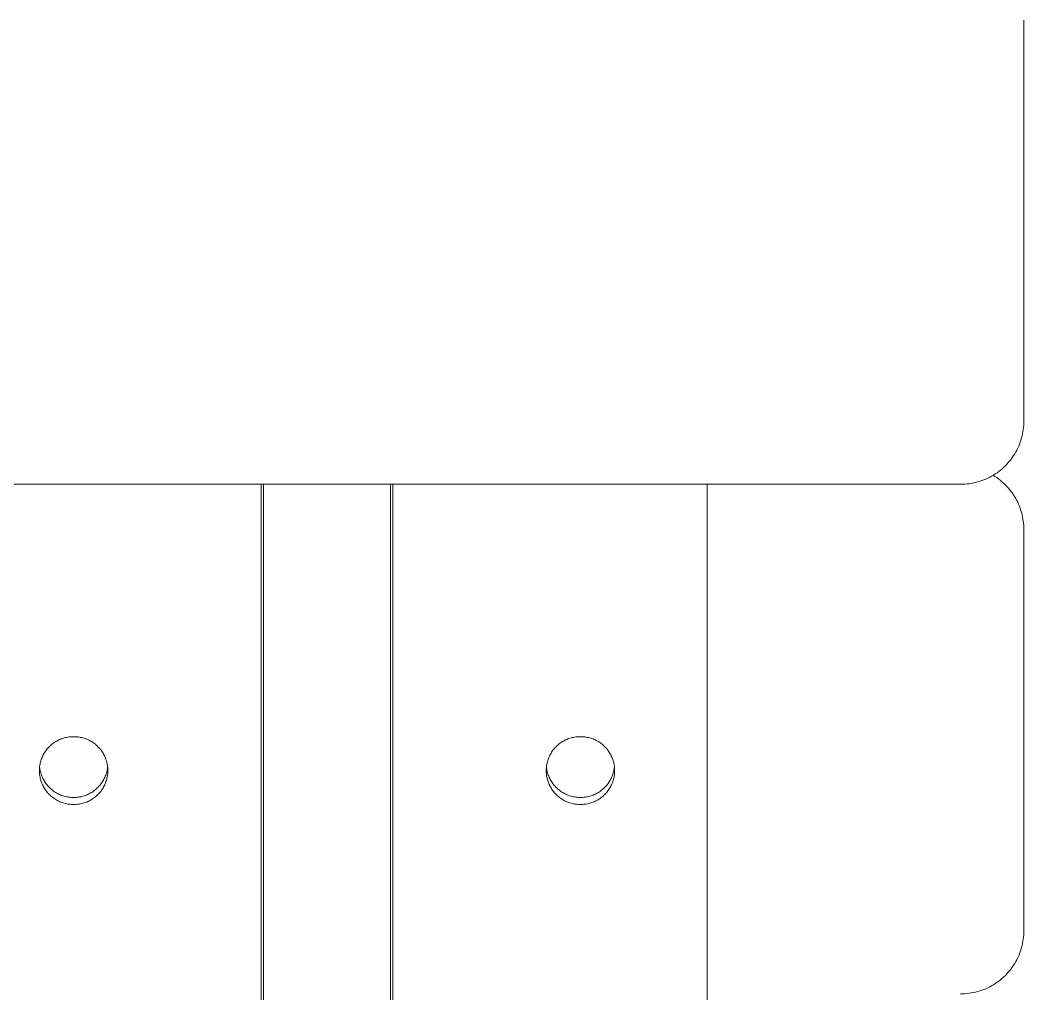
# Model space of a CAD drawing. Header units: millimetres. Extents: x -80 to 4518, y -398 to 2524.
# Drawn here: x 1617.5 to 1696.7, y 2218.8 to 2295.6 of the extents above; entities that cross this region are included whole.
import ezdxf

# ---------------------------------------------------------------- set-up
doc = ezdxf.new("R2010")
doc.units = ezdxf.units.MM
doc.layers.add('ZANO_R', color=7, linetype='Continuous', lineweight=0)

msp = doc.modelspace()

# ---------------------------------------------------------------- linework, layer by layer
at = {"layer": 'ZANO_R'}
for p, q in [((1696.676, 2291.732), (1696.676, 2295.617)), ((1696.676, 2264.003), (1696.676, 2291.732)), ((1696.65, 2263.492), (1696.629, 2263.322)), ((1696.664, 2263.662), (1696.65, 2263.492)), ((1696.673, 2263.832), (1696.664, 2263.662)), ((1696.676, 2264.003), (1696.673, 2263.832)), ((1696.49, 2262.654), (1696.442, 2262.49)), ((1696.534, 2262.819), (1696.49, 2262.654)), ((1696.571, 2262.986), (1696.534, 2262.819)), ((1696.603, 2263.153), (1696.571, 2262.986)), ((1696.629, 2263.322), (1696.603, 2263.153)), ((1696.191, 2261.856), (1696.115, 2261.703)), ((1696.262, 2262.011), (1696.191, 2261.856)), ((1696.327, 2262.169), (1696.262, 2262.011)), ((1696.387, 2262.329), (1696.327, 2262.169)), ((1696.442, 2262.49), (1696.387, 2262.329)), ((1695.761, 2261.12), (1695.66, 2260.982)), ((1695.857, 2261.261), (1695.761, 2261.12)), ((1695.948, 2261.405), (1695.857, 2261.261)), ((1696.034, 2261.552), (1695.948, 2261.405)), ((1696.115, 2261.703), (1696.034, 2261.552)), ((1695.089, 2260.349), (1694.962, 2260.234)), ((1695.211, 2260.467), (1695.089, 2260.349)), ((1695.33, 2260.59), (1695.211, 2260.467)), ((1695.444, 2260.717), (1695.33, 2260.59)), ((1695.554, 2260.848), (1695.444, 2260.717)), ((1695.66, 2260.982), (1695.554, 2260.848)), ((1693.823, 2259.488), (1693.668, 2259.417)), ((1693.976, 2259.564), (1693.823, 2259.488)), ((1694.126, 2259.645), (1693.976, 2259.564)), ((1694.274, 2259.731), (1694.126, 2259.645)), ((1694.241, 2259.711), (1694.387, 2259.62)), ((1694.418, 2259.822), (1694.274, 2259.731)), ((1694.387, 2259.62), (1694.53, 2259.525)), ((1694.559, 2259.918), (1694.418, 2259.822)), ((1694.53, 2259.525), (1694.67, 2259.424)), ((1694.697, 2260.019), (1694.559, 2259.918)), ((1694.831, 2260.124), (1694.697, 2260.019)), ((1694.962, 2260.234), (1694.831, 2260.124)), ((1691.676, 2259.003), (1397.767, 2259.003)), ((1636.476, 2259.003), (1636.476, 2201.972)), ((1636.676, 1733.855), (1636.676, 2259.003)), ((1646.676, 1733.855), (1646.676, 2259.003)), ((1646.876, 2201.972), (1646.876, 2259.003)), ((1671.676, 2259.003), (1671.676, 1833.456)), ((1691.847, 2259.006), (1691.676, 2259.003)), ((1692.017, 2259.015), (1691.847, 2259.006)), ((1692.187, 2259.029), (1692.017, 2259.015)), ((1692.357, 2259.05), (1692.187, 2259.029)), ((1692.525, 2259.076), (1692.357, 2259.05)), ((1692.693, 2259.108), (1692.525, 2259.076)), ((1692.86, 2259.145), (1692.693, 2259.108)), ((1693.025, 2259.188), (1692.86, 2259.145)), ((1693.188, 2259.237), (1693.025, 2259.188)), ((1693.35, 2259.292), (1693.188, 2259.237)), ((1693.51, 2259.352), (1693.35, 2259.292)), ((1693.668, 2259.417), (1693.51, 2259.352)), ((1694.67, 2259.424), (1694.805, 2259.319)), ((1694.805, 2259.319), (1694.938, 2259.209)), ((1694.938, 2259.209), (1695.066, 2259.094)), ((1695.066, 2259.094), (1695.191, 2258.975)), ((1695.191, 2258.975), (1695.311, 2258.852)), ((1695.311, 2258.852), (1695.427, 2258.725)), ((1695.427, 2258.725), (1695.538, 2258.594)), ((1695.538, 2258.594), (1695.645, 2258.46)), ((1695.645, 2258.46), (1695.747, 2258.321)), ((1695.747, 2258.321), (1695.845, 2258.18)), ((1695.845, 2258.18), (1695.937, 2258.035)), ((1695.937, 2258.035), (1696.025, 2257.886)), ((1696.025, 2257.886), (1696.107, 2257.735)), ((1696.107, 2257.735), (1696.184, 2257.582)), ((1696.184, 2257.582), (1696.256, 2257.425)), ((1696.256, 2257.425), (1696.322, 2257.267)), ((1696.322, 2257.267), (1696.383, 2257.106)), ((1696.383, 2257.106), (1696.438, 2256.943)), ((1696.438, 2256.943), (1696.488, 2256.778)), ((1696.488, 2256.778), (1696.532, 2256.612)), ((1696.532, 2256.612), (1696.57, 2256.444)), ((1696.57, 2256.444), (1696.602, 2256.275)), ((1696.602, 2256.275), (1696.629, 2256.105)), ((1696.629, 2256.105), (1696.649, 2255.934)), ((1696.649, 2255.934), (1696.664, 2255.763)), ((1696.664, 2255.763), (1696.673, 2255.591)), ((1696.673, 2255.591), (1696.676, 2255.419)), ((1696.676, 2251.535), (1696.676, 2255.419)), ((1696.676, 2223.805), (1696.676, 2251.535)), ((1620.591, 2238.877), (1620.506, 2238.839)), ((1620.677, 2238.912), (1620.591, 2238.877)), ((1620.764, 2238.944), (1620.677, 2238.912)), ((1620.852, 2238.974), (1620.764, 2238.944)), ((1620.941, 2239), (1620.852, 2238.974)), ((1621.031, 2239.023), (1620.941, 2239)), ((1621.122, 2239.043), (1621.031, 2239.023)), ((1621.213, 2239.06), (1621.122, 2239.043)), ((1621.305, 2239.073), (1621.213, 2239.06)), ((1621.398, 2239.083), (1621.305, 2239.073)), ((1621.49, 2239.091), (1621.398, 2239.083)), ((1621.583, 2239.095), (1621.49, 2239.091)), ((1621.676, 2239.095), (1621.583, 2239.095)), ((1621.769, 2239.095), (1621.676, 2239.095)), ((1621.862, 2239.091), (1621.769, 2239.095)), ((1621.954, 2239.083), (1621.862, 2239.091)), ((1622.046, 2239.073), (1621.954, 2239.083)), ((1622.138, 2239.06), (1622.046, 2239.073)), ((1622.23, 2239.043), (1622.138, 2239.06)), ((1622.32, 2239.023), (1622.23, 2239.043)), ((1622.41, 2239), (1622.32, 2239.023)), ((1622.5, 2238.974), (1622.41, 2239)), ((1622.588, 2238.944), (1622.5, 2238.974)), ((1622.675, 2238.912), (1622.588, 2238.944)), ((1622.761, 2238.877), (1622.675, 2238.912)), ((1622.845, 2238.839), (1622.761, 2238.877)), ((1660.591, 2238.877), (1660.506, 2238.839)), ((1660.677, 2238.912), (1660.591, 2238.877)), ((1660.764, 2238.944), (1660.677, 2238.912)), ((1660.852, 2238.974), (1660.764, 2238.944)), ((1660.941, 2239), (1660.852, 2238.974)), ((1661.031, 2239.023), (1660.941, 2239)), ((1661.122, 2239.043), (1661.031, 2239.023)), ((1661.213, 2239.06), (1661.122, 2239.043)), ((1661.305, 2239.073), (1661.213, 2239.06)), ((1661.398, 2239.083), (1661.305, 2239.073)), ((1661.49, 2239.091), (1661.398, 2239.083)), ((1661.583, 2239.095), (1661.49, 2239.091)), ((1661.676, 2239.095), (1661.583, 2239.095)), ((1661.769, 2239.095), (1661.676, 2239.095)), ((1661.862, 2239.091), (1661.769, 2239.095)), ((1661.954, 2239.083), (1661.862, 2239.091)), ((1662.046, 2239.073), (1661.954, 2239.083)), ((1662.138, 2239.06), (1662.046, 2239.073)), ((1662.23, 2239.043), (1662.138, 2239.06)), ((1662.32, 2239.023), (1662.23, 2239.043)), ((1662.41, 2239), (1662.32, 2239.023)), ((1662.5, 2238.974), (1662.41, 2239)), ((1662.588, 2238.944), (1662.5, 2238.974)), ((1662.675, 2238.912), (1662.588, 2238.944)), ((1662.761, 2238.877), (1662.675, 2238.912)), ((1662.845, 2238.839), (1662.761, 2238.877)), ((1619.566, 2238.097), (1619.509, 2238.024)), ((1619.626, 2238.169), (1619.566, 2238.097)), ((1619.688, 2238.238), (1619.626, 2238.169)), ((1619.752, 2238.305), (1619.688, 2238.238)), ((1619.818, 2238.37), (1619.752, 2238.305)), ((1619.887, 2238.432), (1619.818, 2238.37)), ((1619.958, 2238.492), (1619.887, 2238.432)), ((1620.031, 2238.55), (1619.958, 2238.492)), ((1620.106, 2238.605), (1620.031, 2238.55)), ((1620.183, 2238.657), (1620.106, 2238.605)), ((1620.261, 2238.707), (1620.183, 2238.657)), ((1620.341, 2238.753), (1620.261, 2238.707)), ((1620.423, 2238.797), (1620.341, 2238.753)), ((1620.506, 2238.839), (1620.423, 2238.797)), ((1622.929, 2238.797), (1622.845, 2238.839)), ((1623.01, 2238.753), (1622.929, 2238.797)), ((1623.091, 2238.707), (1623.01, 2238.753)), ((1623.169, 2238.657), (1623.091, 2238.707)), ((1623.246, 2238.605), (1623.169, 2238.657)), ((1623.321, 2238.55), (1623.246, 2238.605)), ((1623.394, 2238.492), (1623.321, 2238.55)), ((1623.465, 2238.432), (1623.394, 2238.492)), ((1623.533, 2238.37), (1623.465, 2238.432)), ((1623.6, 2238.305), (1623.533, 2238.37)), ((1623.664, 2238.238), (1623.6, 2238.305)), ((1623.726, 2238.169), (1623.664, 2238.238)), ((1623.786, 2238.097), (1623.726, 2238.169)), ((1623.842, 2238.024), (1623.786, 2238.097)), ((1659.566, 2238.097), (1659.509, 2238.024)), ((1659.626, 2238.169), (1659.566, 2238.097)), ((1659.688, 2238.238), (1659.626, 2238.169)), ((1659.752, 2238.305), (1659.688, 2238.238)), ((1659.818, 2238.37), (1659.752, 2238.305)), ((1659.887, 2238.432), (1659.818, 2238.37)), ((1659.958, 2238.492), (1659.887, 2238.432)), ((1660.031, 2238.55), (1659.958, 2238.492)), ((1660.106, 2238.605), (1660.031, 2238.55)), ((1660.183, 2238.657), (1660.106, 2238.605)), ((1660.261, 2238.707), (1660.183, 2238.657)), ((1660.341, 2238.753), (1660.261, 2238.707)), ((1660.423, 2238.797), (1660.341, 2238.753)), ((1660.506, 2238.839), (1660.423, 2238.797)), ((1662.929, 2238.797), (1662.845, 2238.839)), ((1663.01, 2238.753), (1662.929, 2238.797)), ((1663.091, 2238.707), (1663.01, 2238.753)), ((1663.169, 2238.657), (1663.091, 2238.707)), ((1663.246, 2238.605), (1663.169, 2238.657)), ((1663.321, 2238.55), (1663.246, 2238.605)), ((1663.394, 2238.492), (1663.321, 2238.55)), ((1663.465, 2238.432), (1663.394, 2238.492)), ((1663.533, 2238.37), (1663.465, 2238.432)), ((1663.6, 2238.305), (1663.533, 2238.37)), ((1663.664, 2238.238), (1663.6, 2238.305)), ((1663.726, 2238.169), (1663.664, 2238.238)), ((1663.786, 2238.097), (1663.726, 2238.169)), ((1663.842, 2238.024), (1663.786, 2238.097)), ((1619.12, 2237.288), (1619.092, 2237.2)), ((1619.152, 2237.375), (1619.12, 2237.288)), ((1619.186, 2237.461), (1619.152, 2237.375)), ((1619.224, 2237.546), (1619.186, 2237.461)), ((1619.265, 2237.63), (1619.224, 2237.546)), ((1619.308, 2237.712), (1619.265, 2237.63)), ((1619.354, 2237.793), (1619.308, 2237.712)), ((1619.403, 2237.871), (1619.354, 2237.793)), ((1619.455, 2237.949), (1619.403, 2237.871)), ((1619.509, 2238.024), (1619.455, 2237.949)), ((1623.897, 2237.949), (1623.842, 2238.024)), ((1623.949, 2237.871), (1623.897, 2237.949)), ((1623.998, 2237.793), (1623.949, 2237.871)), ((1624.044, 2237.712), (1623.998, 2237.793)), ((1624.087, 2237.63), (1624.044, 2237.712)), ((1624.128, 2237.546), (1624.087, 2237.63)), ((1624.165, 2237.461), (1624.128, 2237.546)), ((1624.2, 2237.375), (1624.165, 2237.461)), ((1624.232, 2237.288), (1624.2, 2237.375)), ((1624.26, 2237.2), (1624.232, 2237.288)), ((1659.12, 2237.288), (1659.092, 2237.2)), ((1659.152, 2237.375), (1659.12, 2237.288)), ((1659.186, 2237.461), (1659.152, 2237.375)), ((1659.224, 2237.546), (1659.186, 2237.461)), ((1659.265, 2237.63), (1659.224, 2237.546)), ((1659.308, 2237.712), (1659.265, 2237.63)), ((1659.354, 2237.793), (1659.308, 2237.712)), ((1659.403, 2237.871), (1659.354, 2237.793)), ((1659.455, 2237.949), (1659.403, 2237.871)), ((1659.509, 2238.024), (1659.455, 2237.949)), ((1663.897, 2237.949), (1663.842, 2238.024)), ((1663.949, 2237.871), (1663.897, 2237.949)), ((1663.998, 2237.793), (1663.949, 2237.871)), ((1664.044, 2237.712), (1663.998, 2237.793)), ((1664.087, 2237.63), (1664.044, 2237.712)), ((1664.128, 2237.546), (1664.087, 2237.63)), ((1664.165, 2237.461), (1664.128, 2237.546)), ((1664.2, 2237.375), (1664.165, 2237.461)), ((1664.232, 2237.288), (1664.2, 2237.375)), ((1664.26, 2237.2), (1664.232, 2237.288)), ((1618.979, 2236.561), (1618.976, 2236.468)), ((1618.986, 2236.653), (1618.979, 2236.561)), ((1618.996, 2236.746), (1618.986, 2236.653)), ((1619.002, 2236.606), (1618.99, 2236.699)), ((1619.008, 2236.838), (1618.996, 2236.746)), ((1619.017, 2236.513), (1619.002, 2236.606)), ((1619.025, 2236.929), (1619.008, 2236.838)), ((1619.036, 2236.421), (1619.017, 2236.513)), ((1619.044, 2237.02), (1619.025, 2236.929)), ((1619.066, 2237.11), (1619.044, 2237.02)), ((1619.092, 2237.2), (1619.066, 2237.11)), ((1624.286, 2237.11), (1624.26, 2237.2)), ((1624.308, 2237.02), (1624.286, 2237.11)), ((1624.327, 2236.929), (1624.308, 2237.02)), ((1624.334, 2236.513), (1624.316, 2236.421)), ((1624.343, 2236.838), (1624.327, 2236.929)), ((1624.349, 2236.606), (1624.334, 2236.513)), ((1624.356, 2236.746), (1624.343, 2236.838)), ((1624.361, 2236.699), (1624.349, 2236.606)), ((1624.366, 2236.653), (1624.356, 2236.746)), ((1624.372, 2236.561), (1624.366, 2236.653)), ((1624.375, 2236.468), (1624.372, 2236.561)), ((1658.979, 2236.561), (1658.976, 2236.468)), ((1658.986, 2236.653), (1658.979, 2236.561)), ((1658.996, 2236.746), (1658.986, 2236.653)), ((1659.002, 2236.606), (1658.99, 2236.699)), ((1659.008, 2236.838), (1658.996, 2236.746)), ((1659.017, 2236.513), (1659.002, 2236.606)), ((1659.025, 2236.929), (1659.008, 2236.838)), ((1659.036, 2236.421), (1659.017, 2236.513)), ((1659.044, 2237.02), (1659.025, 2236.929)), ((1659.066, 2237.11), (1659.044, 2237.02)), ((1659.092, 2237.2), (1659.066, 2237.11)), ((1664.286, 2237.11), (1664.26, 2237.2)), ((1664.308, 2237.02), (1664.286, 2237.11)), ((1664.327, 2236.929), (1664.308, 2237.02)), ((1664.334, 2236.513), (1664.316, 2236.421)), ((1664.343, 2236.838), (1664.327, 2236.929)), ((1664.349, 2236.606), (1664.334, 2236.513)), ((1664.356, 2236.746), (1664.343, 2236.838)), ((1664.361, 2236.699), (1664.349, 2236.606)), ((1664.366, 2236.653), (1664.356, 2236.746)), ((1664.372, 2236.561), (1664.366, 2236.653)), ((1664.375, 2236.468), (1664.372, 2236.561)), ((1618.976, 2236.468), (1618.976, 2236.375)), ((1618.976, 2236.375), (1618.979, 2236.282)), ((1618.979, 2236.282), (1618.986, 2236.189)), ((1618.986, 2236.189), (1618.996, 2236.097)), ((1618.996, 2236.097), (1619.008, 2236.005)), ((1619.008, 2236.005), (1619.025, 2235.914)), ((1619.025, 2235.914), (1619.044, 2235.823)), ((1619.057, 2236.33), (1619.036, 2236.421)), ((1619.044, 2235.823), (1619.066, 2235.733)), ((1619.082, 2236.239), (1619.057, 2236.33)), ((1619.066, 2235.733), (1619.092, 2235.643)), ((1619.11, 2236.15), (1619.082, 2236.239)), ((1619.141, 2236.061), (1619.11, 2236.15)), ((1619.175, 2235.973), (1619.141, 2236.061)), ((1619.212, 2235.887), (1619.175, 2235.973)), ((1619.252, 2235.802), (1619.212, 2235.887)), ((1619.295, 2235.719), (1619.252, 2235.802)), ((1619.341, 2235.637), (1619.295, 2235.719)), ((1624.057, 2235.719), (1624.011, 2235.637)), ((1624.1, 2235.802), (1624.057, 2235.719)), ((1624.14, 2235.887), (1624.1, 2235.802)), ((1624.177, 2235.973), (1624.14, 2235.887)), ((1624.211, 2236.061), (1624.177, 2235.973)), ((1624.242, 2236.15), (1624.211, 2236.061)), ((1624.27, 2236.239), (1624.242, 2236.15)), ((1624.26, 2235.643), (1624.286, 2235.733)), ((1624.294, 2236.33), (1624.27, 2236.239)), ((1624.286, 2235.733), (1624.308, 2235.823)), ((1624.316, 2236.421), (1624.294, 2236.33)), ((1624.308, 2235.823), (1624.327, 2235.914)), ((1624.327, 2235.914), (1624.343, 2236.005)), ((1624.343, 2236.005), (1624.356, 2236.097)), ((1624.356, 2236.097), (1624.366, 2236.189)), ((1624.366, 2236.189), (1624.372, 2236.282)), ((1624.372, 2236.282), (1624.375, 2236.375)), ((1624.375, 2236.375), (1624.375, 2236.468)), ((1658.976, 2236.468), (1658.976, 2236.375)), ((1658.976, 2236.375), (1658.979, 2236.282)), ((1658.979, 2236.282), (1658.986, 2236.189)), ((1658.986, 2236.189), (1658.996, 2236.097)), ((1658.996, 2236.097), (1659.008, 2236.005)), ((1659.008, 2236.005), (1659.025, 2235.914)), ((1659.025, 2235.914), (1659.044, 2235.823)), ((1659.057, 2236.33), (1659.036, 2236.421)), ((1659.044, 2235.823), (1659.066, 2235.733)), ((1659.082, 2236.239), (1659.057, 2236.33)), ((1659.066, 2235.733), (1659.092, 2235.643)), ((1659.11, 2236.15), (1659.082, 2236.239)), ((1659.141, 2236.061), (1659.11, 2236.15)), ((1659.175, 2235.973), (1659.141, 2236.061)), ((1659.212, 2235.887), (1659.175, 2235.973)), ((1659.252, 2235.802), (1659.212, 2235.887)), ((1659.295, 2235.719), (1659.252, 2235.802)), ((1659.341, 2235.637), (1659.295, 2235.719)), ((1664.057, 2235.719), (1664.011, 2235.637)), ((1664.1, 2235.802), (1664.057, 2235.719)), ((1664.14, 2235.887), (1664.1, 2235.802)), ((1664.177, 2235.973), (1664.14, 2235.887)), ((1664.211, 2236.061), (1664.177, 2235.973)), ((1664.242, 2236.15), (1664.211, 2236.061)), ((1664.27, 2236.239), (1664.242, 2236.15)), ((1664.26, 2235.643), (1664.286, 2235.733)), ((1664.294, 2236.33), (1664.27, 2236.239)), ((1664.286, 2235.733), (1664.308, 2235.823)), ((1664.316, 2236.421), (1664.294, 2236.33)), ((1664.308, 2235.823), (1664.327, 2235.914)), ((1664.327, 2235.914), (1664.343, 2236.005)), ((1664.343, 2236.005), (1664.356, 2236.097)), ((1664.356, 2236.097), (1664.366, 2236.189)), ((1664.366, 2236.189), (1664.372, 2236.282)), ((1664.372, 2236.282), (1664.375, 2236.375)), ((1664.375, 2236.375), (1664.375, 2236.468)), ((1619.092, 2235.643), (1619.12, 2235.555)), ((1619.12, 2235.555), (1619.152, 2235.468)), ((1619.152, 2235.468), (1619.186, 2235.381)), ((1619.186, 2235.381), (1619.224, 2235.296)), ((1619.224, 2235.296), (1619.265, 2235.213)), ((1619.265, 2235.213), (1619.308, 2235.131)), ((1619.308, 2235.131), (1619.354, 2235.05)), ((1619.39, 2235.557), (1619.341, 2235.637)), ((1619.354, 2235.05), (1619.403, 2234.971)), ((1619.441, 2235.478), (1619.39, 2235.557)), ((1619.403, 2234.971), (1619.455, 2234.894)), ((1619.495, 2235.402), (1619.441, 2235.478)), ((1619.552, 2235.327), (1619.495, 2235.402)), ((1619.612, 2235.254), (1619.552, 2235.327)), ((1619.674, 2235.184), (1619.612, 2235.254)), ((1619.738, 2235.115), (1619.674, 2235.184)), ((1619.805, 2235.049), (1619.738, 2235.115)), ((1619.873, 2234.986), (1619.805, 2235.049)), ((1619.945, 2234.924), (1619.873, 2234.986)), ((1620.018, 2234.866), (1619.945, 2234.924)), ((1623.407, 2234.924), (1623.334, 2234.866)), ((1623.478, 2234.986), (1623.407, 2234.924)), ((1623.547, 2235.049), (1623.478, 2234.986)), ((1623.614, 2235.115), (1623.547, 2235.049)), ((1623.678, 2235.184), (1623.614, 2235.115)), ((1623.74, 2235.254), (1623.678, 2235.184)), ((1623.8, 2235.327), (1623.74, 2235.254)), ((1623.856, 2235.402), (1623.8, 2235.327)), ((1623.911, 2235.478), (1623.856, 2235.402)), ((1623.897, 2234.894), (1623.949, 2234.971)), ((1623.962, 2235.557), (1623.911, 2235.478)), ((1623.949, 2234.971), (1623.998, 2235.05)), ((1624.011, 2235.637), (1623.962, 2235.557)), ((1623.998, 2235.05), (1624.044, 2235.131)), ((1624.044, 2235.131), (1624.087, 2235.213)), ((1624.087, 2235.213), (1624.128, 2235.296)), ((1624.128, 2235.296), (1624.165, 2235.381)), ((1624.165, 2235.381), (1624.2, 2235.468)), ((1624.2, 2235.468), (1624.232, 2235.555)), ((1624.232, 2235.555), (1624.26, 2235.643)), ((1659.092, 2235.643), (1659.12, 2235.555)), ((1659.12, 2235.555), (1659.152, 2235.468)), ((1659.152, 2235.468), (1659.186, 2235.381)), ((1659.186, 2235.381), (1659.224, 2235.296)), ((1659.224, 2235.296), (1659.265, 2235.213)), ((1659.265, 2235.213), (1659.308, 2235.131)), ((1659.308, 2235.131), (1659.354, 2235.05)), ((1659.39, 2235.557), (1659.341, 2235.637)), ((1659.354, 2235.05), (1659.403, 2234.971)), ((1659.441, 2235.478), (1659.39, 2235.557)), ((1659.403, 2234.971), (1659.455, 2234.894)), ((1659.495, 2235.402), (1659.441, 2235.478)), ((1659.552, 2235.327), (1659.495, 2235.402)), ((1659.612, 2235.254), (1659.552, 2235.327)), ((1659.674, 2235.184), (1659.612, 2235.254)), ((1659.738, 2235.115), (1659.674, 2235.184)), ((1659.805, 2235.049), (1659.738, 2235.115)), ((1659.873, 2234.986), (1659.805, 2235.049)), ((1659.945, 2234.924), (1659.873, 2234.986)), ((1660.018, 2234.866), (1659.945, 2234.924)), ((1663.407, 2234.924), (1663.334, 2234.866)), ((1663.478, 2234.986), (1663.407, 2234.924)), ((1663.547, 2235.049), (1663.478, 2234.986)), ((1663.614, 2235.115), (1663.547, 2235.049)), ((1663.678, 2235.184), (1663.614, 2235.115)), ((1663.74, 2235.254), (1663.678, 2235.184)), ((1663.8, 2235.327), (1663.74, 2235.254)), ((1663.856, 2235.402), (1663.8, 2235.327)), ((1663.911, 2235.478), (1663.856, 2235.402)), ((1663.897, 2234.894), (1663.949, 2234.971)), ((1663.962, 2235.557), (1663.911, 2235.478)), ((1663.949, 2234.971), (1663.998, 2235.05)), ((1664.011, 2235.637), (1663.962, 2235.557)), ((1663.998, 2235.05), (1664.044, 2235.131)), ((1664.044, 2235.131), (1664.087, 2235.213)), ((1664.087, 2235.213), (1664.128, 2235.296)), ((1664.128, 2235.296), (1664.165, 2235.381)), ((1664.165, 2235.381), (1664.2, 2235.468)), ((1664.2, 2235.468), (1664.232, 2235.555)), ((1664.232, 2235.555), (1664.26, 2235.643)), ((1619.455, 2234.894), (1619.509, 2234.819)), ((1619.509, 2234.819), (1619.566, 2234.745)), ((1619.566, 2234.745), (1619.626, 2234.674)), ((1619.626, 2234.674), (1619.688, 2234.605)), ((1619.688, 2234.605), (1619.752, 2234.538)), ((1619.752, 2234.538), (1619.818, 2234.473)), ((1619.818, 2234.473), (1619.887, 2234.411)), ((1619.887, 2234.411), (1619.958, 2234.351)), ((1619.958, 2234.351), (1620.031, 2234.293)), ((1620.093, 2234.809), (1620.018, 2234.866)), ((1620.031, 2234.293), (1620.106, 2234.238)), ((1620.17, 2234.756), (1620.093, 2234.809)), ((1620.106, 2234.238), (1620.183, 2234.186)), ((1620.249, 2234.705), (1620.17, 2234.756)), ((1620.183, 2234.186), (1620.261, 2234.136)), ((1620.33, 2234.657), (1620.249, 2234.705)), ((1620.261, 2234.136), (1620.341, 2234.089)), ((1620.412, 2234.612), (1620.33, 2234.657)), ((1620.496, 2234.57), (1620.412, 2234.612)), ((1620.581, 2234.53), (1620.496, 2234.57)), ((1620.668, 2234.494), (1620.581, 2234.53)), ((1620.755, 2234.461), (1620.668, 2234.494)), ((1620.844, 2234.431), (1620.755, 2234.461)), ((1620.934, 2234.404), (1620.844, 2234.431)), ((1621.025, 2234.38), (1620.934, 2234.404)), ((1621.117, 2234.359), (1621.025, 2234.38)), ((1621.209, 2234.341), (1621.117, 2234.359)), ((1621.301, 2234.327), (1621.209, 2234.341)), ((1621.395, 2234.316), (1621.301, 2234.327)), ((1621.488, 2234.308), (1621.395, 2234.316)), ((1621.582, 2234.304), (1621.488, 2234.308)), ((1621.676, 2234.302), (1621.582, 2234.304)), ((1621.77, 2234.304), (1621.676, 2234.302)), ((1621.863, 2234.308), (1621.77, 2234.304)), ((1621.957, 2234.316), (1621.863, 2234.308)), ((1622.05, 2234.327), (1621.957, 2234.316)), ((1622.143, 2234.341), (1622.05, 2234.327)), ((1622.235, 2234.359), (1622.143, 2234.341)), ((1622.327, 2234.38), (1622.235, 2234.359)), ((1622.418, 2234.404), (1622.327, 2234.38)), ((1622.507, 2234.431), (1622.418, 2234.404)), ((1622.596, 2234.461), (1622.507, 2234.431)), ((1622.684, 2234.494), (1622.596, 2234.461)), ((1622.771, 2234.53), (1622.684, 2234.494)), ((1622.856, 2234.57), (1622.771, 2234.53)), ((1622.94, 2234.612), (1622.856, 2234.57)), ((1623.022, 2234.657), (1622.94, 2234.612)), ((1623.01, 2234.089), (1623.091, 2234.136)), ((1623.103, 2234.705), (1623.022, 2234.657)), ((1623.091, 2234.136), (1623.169, 2234.186)), ((1623.182, 2234.756), (1623.103, 2234.705)), ((1623.169, 2234.186), (1623.246, 2234.238)), ((1623.259, 2234.809), (1623.182, 2234.756)), ((1623.246, 2234.238), (1623.321, 2234.293)), ((1623.334, 2234.866), (1623.259, 2234.809)), ((1623.321, 2234.293), (1623.394, 2234.351)), ((1623.394, 2234.351), (1623.465, 2234.411)), ((1623.465, 2234.411), (1623.533, 2234.473)), ((1623.533, 2234.473), (1623.6, 2234.538)), ((1623.6, 2234.538), (1623.664, 2234.605)), ((1623.664, 2234.605), (1623.726, 2234.674)), ((1623.726, 2234.674), (1623.786, 2234.745)), ((1623.786, 2234.745), (1623.842, 2234.819)), ((1623.842, 2234.819), (1623.897, 2234.894)), ((1659.455, 2234.894), (1659.509, 2234.819)), ((1659.509, 2234.819), (1659.566, 2234.745)), ((1659.566, 2234.745), (1659.626, 2234.674)), ((1659.626, 2234.674), (1659.688, 2234.605)), ((1659.688, 2234.605), (1659.752, 2234.538)), ((1659.752, 2234.538), (1659.818, 2234.473)), ((1659.818, 2234.473), (1659.887, 2234.411)), ((1659.887, 2234.411), (1659.958, 2234.351)), ((1659.958, 2234.351), (1660.031, 2234.293)), ((1660.093, 2234.809), (1660.018, 2234.866)), ((1660.031, 2234.293), (1660.106, 2234.238)), ((1660.17, 2234.756), (1660.093, 2234.809)), ((1660.106, 2234.238), (1660.183, 2234.186)), ((1660.249, 2234.705), (1660.17, 2234.756)), ((1660.183, 2234.186), (1660.261, 2234.136)), ((1660.33, 2234.657), (1660.249, 2234.705)), ((1660.261, 2234.136), (1660.341, 2234.089)), ((1660.412, 2234.612), (1660.33, 2234.657)), ((1660.496, 2234.57), (1660.412, 2234.612)), ((1660.581, 2234.53), (1660.496, 2234.57)), ((1660.668, 2234.494), (1660.581, 2234.53)), ((1660.755, 2234.461), (1660.668, 2234.494)), ((1660.844, 2234.431), (1660.755, 2234.461)), ((1660.934, 2234.404), (1660.844, 2234.431)), ((1661.025, 2234.38), (1660.934, 2234.404)), ((1661.117, 2234.359), (1661.025, 2234.38)), ((1661.209, 2234.341), (1661.117, 2234.359)), ((1661.301, 2234.327), (1661.209, 2234.341)), ((1661.395, 2234.316), (1661.301, 2234.327)), ((1661.488, 2234.308), (1661.395, 2234.316)), ((1661.582, 2234.304), (1661.488, 2234.308)), ((1661.676, 2234.302), (1661.582, 2234.304)), ((1661.77, 2234.304), (1661.676, 2234.302)), ((1661.863, 2234.308), (1661.77, 2234.304)), ((1661.957, 2234.316), (1661.863, 2234.308)), ((1662.05, 2234.327), (1661.957, 2234.316)), ((1662.143, 2234.341), (1662.05, 2234.327)), ((1662.235, 2234.359), (1662.143, 2234.341)), ((1662.327, 2234.38), (1662.235, 2234.359)), ((1662.418, 2234.404), (1662.327, 2234.38)), ((1662.507, 2234.431), (1662.418, 2234.404)), ((1662.596, 2234.461), (1662.507, 2234.431)), ((1662.684, 2234.494), (1662.596, 2234.461)), ((1662.771, 2234.53), (1662.684, 2234.494)), ((1662.856, 2234.57), (1662.771, 2234.53)), ((1662.94, 2234.612), (1662.856, 2234.57)), ((1663.022, 2234.657), (1662.94, 2234.612)), ((1663.01, 2234.089), (1663.091, 2234.136)), ((1663.103, 2234.705), (1663.022, 2234.657)), ((1663.091, 2234.136), (1663.169, 2234.186)), ((1663.182, 2234.756), (1663.103, 2234.705)), ((1663.169, 2234.186), (1663.246, 2234.238)), ((1663.259, 2234.809), (1663.182, 2234.756)), ((1663.246, 2234.238), (1663.321, 2234.293)), ((1663.334, 2234.866), (1663.259, 2234.809)), ((1663.321, 2234.293), (1663.394, 2234.351)), ((1663.394, 2234.351), (1663.465, 2234.411)), ((1663.465, 2234.411), (1663.533, 2234.473)), ((1663.533, 2234.473), (1663.6, 2234.538)), ((1663.6, 2234.538), (1663.664, 2234.605)), ((1663.664, 2234.605), (1663.726, 2234.674)), ((1663.726, 2234.674), (1663.786, 2234.745)), ((1663.786, 2234.745), (1663.842, 2234.819)), ((1663.842, 2234.819), (1663.897, 2234.894)), ((1620.341, 2234.089), (1620.423, 2234.045)), ((1620.423, 2234.045), (1620.506, 2234.004)), ((1620.506, 2234.004), (1620.591, 2233.966)), ((1620.591, 2233.966), (1620.677, 2233.931)), ((1620.677, 2233.931), (1620.764, 2233.898)), ((1620.764, 2233.898), (1620.852, 2233.869)), ((1620.852, 2233.869), (1620.941, 2233.843)), ((1620.941, 2233.843), (1621.031, 2233.82)), ((1621.031, 2233.82), (1621.122, 2233.8)), ((1621.122, 2233.8), (1621.213, 2233.783)), ((1621.213, 2233.783), (1621.305, 2233.77)), ((1621.305, 2233.77), (1621.398, 2233.759)), ((1621.398, 2233.759), (1621.49, 2233.752)), ((1621.49, 2233.752), (1621.583, 2233.748)), ((1621.583, 2233.748), (1621.676, 2233.748)), ((1621.676, 2233.748), (1621.769, 2233.748)), ((1621.769, 2233.748), (1621.862, 2233.752)), ((1621.862, 2233.752), (1621.954, 2233.759)), ((1621.954, 2233.759), (1622.046, 2233.77)), ((1622.046, 2233.77), (1622.138, 2233.783)), ((1622.138, 2233.783), (1622.23, 2233.8)), ((1622.23, 2233.8), (1622.32, 2233.82)), ((1622.32, 2233.82), (1622.41, 2233.843)), ((1622.41, 2233.843), (1622.5, 2233.869)), ((1622.5, 2233.869), (1622.588, 2233.898)), ((1622.588, 2233.898), (1622.675, 2233.931)), ((1622.675, 2233.931), (1622.761, 2233.966)), ((1622.761, 2233.966), (1622.845, 2234.004)), ((1622.845, 2234.004), (1622.929, 2234.045)), ((1622.929, 2234.045), (1623.01, 2234.089)), ((1660.341, 2234.089), (1660.423, 2234.045)), ((1660.423, 2234.045), (1660.506, 2234.004)), ((1660.506, 2234.004), (1660.591, 2233.966)), ((1660.591, 2233.966), (1660.677, 2233.931)), ((1660.677, 2233.931), (1660.764, 2233.898)), ((1660.764, 2233.898), (1660.852, 2233.869)), ((1660.852, 2233.869), (1660.941, 2233.843)), ((1660.941, 2233.843), (1661.031, 2233.82)), ((1661.031, 2233.82), (1661.122, 2233.8)), ((1661.122, 2233.8), (1661.213, 2233.783)), ((1661.213, 2233.783), (1661.305, 2233.77)), ((1661.305, 2233.77), (1661.398, 2233.759)), ((1661.398, 2233.759), (1661.49, 2233.752)), ((1661.49, 2233.752), (1661.583, 2233.748)), ((1661.583, 2233.748), (1661.676, 2233.748)), ((1661.676, 2233.748), (1661.769, 2233.748)), ((1661.769, 2233.748), (1661.862, 2233.752)), ((1661.862, 2233.752), (1661.954, 2233.759)), ((1661.954, 2233.759), (1662.046, 2233.77)), ((1662.046, 2233.77), (1662.138, 2233.783)), ((1662.138, 2233.783), (1662.23, 2233.8)), ((1662.23, 2233.8), (1662.32, 2233.82)), ((1662.32, 2233.82), (1662.41, 2233.843)), ((1662.41, 2233.843), (1662.5, 2233.869)), ((1662.5, 2233.869), (1662.588, 2233.898)), ((1662.588, 2233.898), (1662.675, 2233.931)), ((1662.675, 2233.931), (1662.761, 2233.966)), ((1662.761, 2233.966), (1662.845, 2234.004)), ((1662.845, 2234.004), (1662.929, 2234.045)), ((1662.929, 2234.045), (1663.01, 2234.089)), ((1696.629, 2223.125), (1696.603, 2222.956)), ((1696.65, 2223.294), (1696.629, 2223.125)), ((1696.664, 2223.464), (1696.65, 2223.294)), ((1696.673, 2223.635), (1696.664, 2223.464)), ((1696.676, 2223.805), (1696.673, 2223.635)), ((1696.442, 2222.293), (1696.387, 2222.131)), ((1696.49, 2222.456), (1696.442, 2222.293)), ((1696.534, 2222.622), (1696.49, 2222.456)), ((1696.571, 2222.788), (1696.534, 2222.622)), ((1696.603, 2222.956), (1696.571, 2222.788)), ((1696.115, 2221.505), (1696.034, 2221.355)), ((1696.191, 2221.658), (1696.115, 2221.505)), ((1696.262, 2221.813), (1696.191, 2221.658)), ((1696.327, 2221.971), (1696.262, 2221.813)), ((1696.387, 2222.131), (1696.327, 2221.971)), ((1695.554, 2220.65), (1695.444, 2220.519)), ((1695.66, 2220.784), (1695.554, 2220.65)), ((1695.761, 2220.922), (1695.66, 2220.784)), ((1695.857, 2221.063), (1695.761, 2220.922)), ((1695.948, 2221.207), (1695.857, 2221.063)), ((1696.034, 2221.355), (1695.948, 2221.207)), ((1694.831, 2219.927), (1694.697, 2219.821)), ((1694.962, 2220.037), (1694.831, 2219.927)), ((1695.089, 2220.151), (1694.962, 2220.037)), ((1695.211, 2220.27), (1695.089, 2220.151)), ((1695.33, 2220.393), (1695.211, 2220.27)), ((1695.444, 2220.519), (1695.33, 2220.393)), ((1693.35, 2219.094), (1693.188, 2219.04)), ((1693.51, 2219.154), (1693.35, 2219.094)), ((1693.668, 2219.219), (1693.51, 2219.154)), ((1693.823, 2219.29), (1693.668, 2219.219)), ((1693.976, 2219.366), (1693.823, 2219.29)), ((1694.126, 2219.447), (1693.976, 2219.366)), ((1694.274, 2219.533), (1694.126, 2219.447)), ((1694.418, 2219.624), (1694.274, 2219.533)), ((1694.559, 2219.721), (1694.418, 2219.624)), ((1694.697, 2219.821), (1694.559, 2219.721)), ((1691.847, 2218.808), (1691.676, 2218.805)), ((1692.017, 2218.817), (1691.847, 2218.808)), ((1692.187, 2218.832), (1692.017, 2218.817)), ((1692.357, 2218.852), (1692.187, 2218.832)), ((1692.525, 2218.878), (1692.357, 2218.852)), ((1692.693, 2218.91), (1692.525, 2218.878)), ((1692.86, 2218.948), (1692.693, 2218.91)), ((1693.025, 2218.991), (1692.86, 2218.948)), ((1693.188, 2219.04), (1693.025, 2218.991))]:
    msp.add_line(p, q, dxfattribs=at)

doc.saveas('drawing.dxf')
